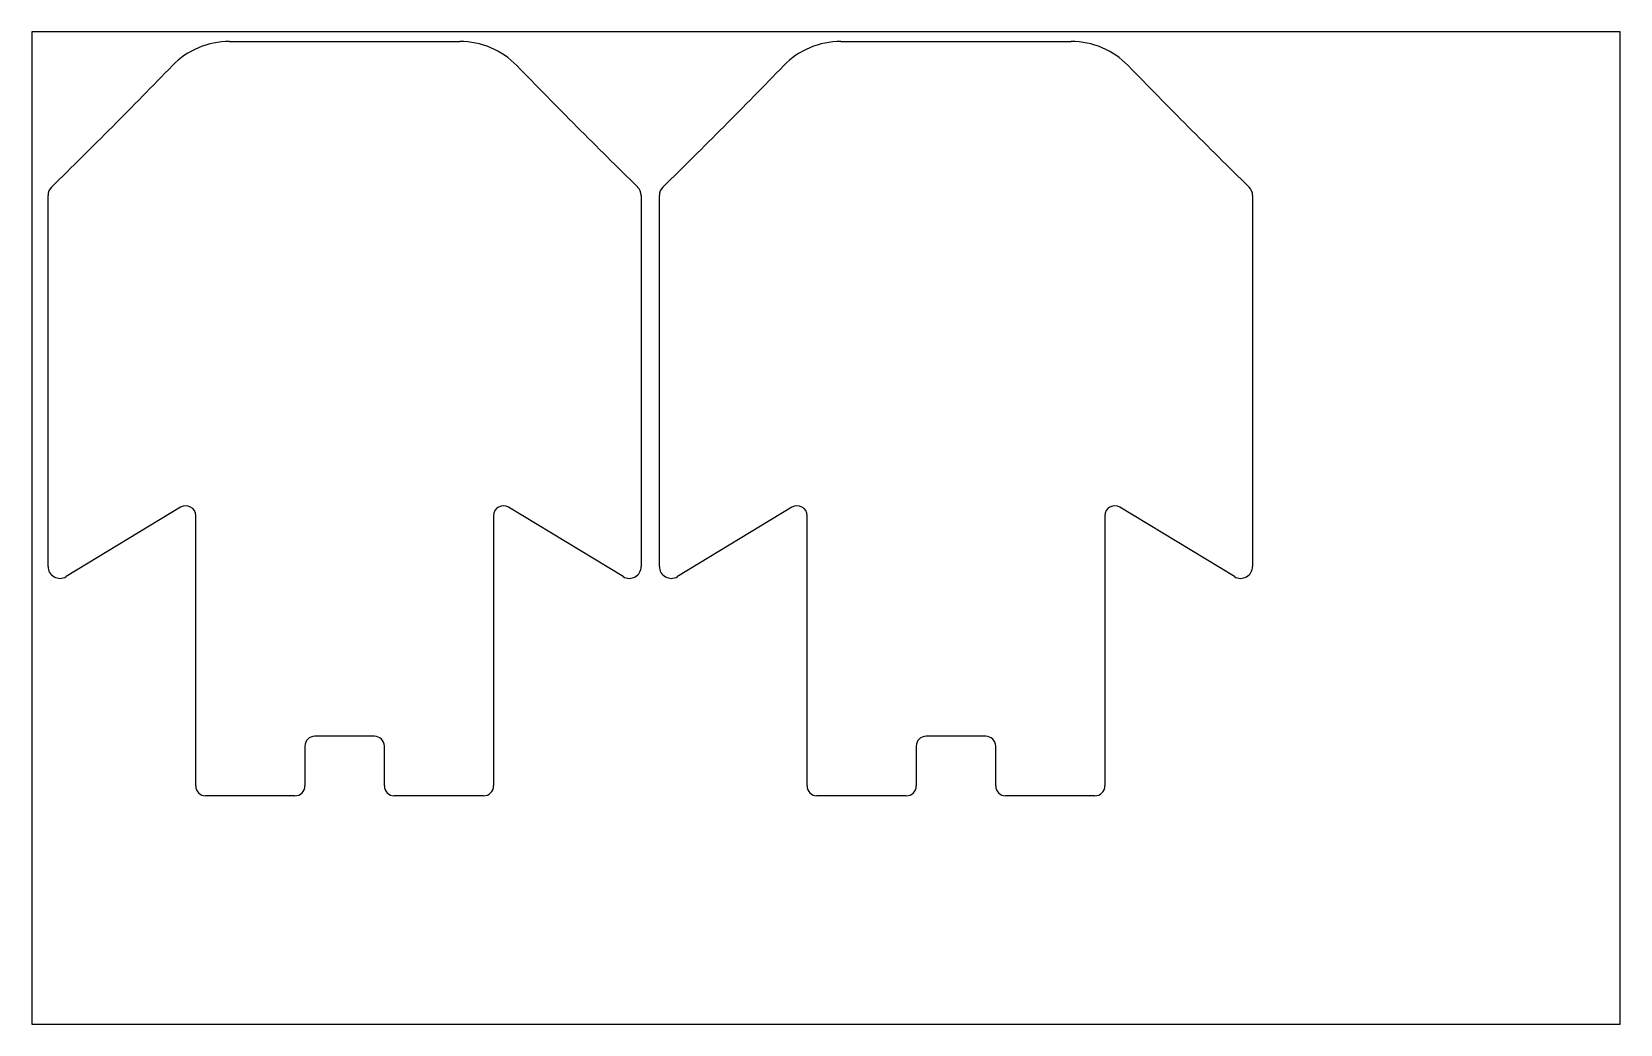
# Model space of a CAD drawing. Extents: x 2497 to 4272, y -3499 to -1818.
# Drawn here: x 3472 to 4272, y -3499 to -2999 of the extents above; entities that cross this region are included whole.
import ezdxf

# ---------------------------------------------------------------- set-up
doc = ezdxf.new("R2010")
doc.units = 0
doc.layers.add('DEFAULT', color=7, linetype='CONTINUOUS')

msp = doc.modelspace()

# ---------------------------------------------------------------- linework, layer by layer
at = {"layer": 'DEFAULT'}
for p, q in [((4271.77, -2998.7), (3471.77, -2998.7)), ((3471.77, -2998.7), (3471.77, -3498.7)), ((4271.77, -3498.7), (4271.77, -2998.7)), ((3571.31, -3003.6), (3687.36, -3003.6)), ((3879.21, -3003.6), (3995.25, -3003.6)), ((3479.95, -3268.06), (3479.95, -3081.21)), ((3778.72, -3081.21), (3778.72, -3268.06)), ((3787.84, -3268.06), (3787.84, -3081.21)), ((4086.62, -3081.21), (4086.62, -3268.06)), ((3546.74, -3238.21), (3489.06, -3273.19)), ((3769.61, -3273.19), (3711.93, -3238.21)), ((3854.64, -3238.21), (3796.95, -3273.19)), ((4077.51, -3273.19), (4019.82, -3238.21)), ((3554.34, -3378.6), (3554.34, -3242.48)), ((3704.34, -3242.48), (3704.34, -3378.6)), ((3862.23, -3378.6), (3862.23, -3242.48)), ((4012.23, -3242.48), (4012.23, -3378.6)), ((3609.34, -3358.6), (3609.34, -3378.6)), ((3644.34, -3353.6), (3614.34, -3353.6)), ((3649.34, -3378.6), (3649.34, -3358.6)), ((3917.23, -3358.6), (3917.23, -3378.6)), ((3952.23, -3353.6), (3922.23, -3353.6)), ((3957.23, -3378.6), (3957.23, -3358.6)), ((3604.34, -3383.6), (3559.34, -3383.6)), ((3699.34, -3383.6), (3654.34, -3383.6)), ((3912.23, -3383.6), (3867.23, -3383.6)), ((4007.23, -3383.6), (3962.23, -3383.6)), ((3471.77, -3498.7), (4271.77, -3498.7))]:
    msp.add_line(p, q, dxfattribs=at)
for centre, radius, start, end in [((3571.31, -3043.6), 40, 90, 135.85921), ((3687.36, -3043.6), 40, 44.14079, 90), ((3879.21, -3043.6), 40, 90, 135.85921), ((3995.25, -3043.6), 40, 44.14079, 90), ((1045.43, -592.37), 3479.75, 314.43827, 315.85921), ((6213.24, -592.37), 3479.75, 224.14079, 225.56173), ((1353.33, -592.37), 3479.75, 314.43827, 315.85921), ((6521.13, -592.37), 3479.75, 224.14079, 225.56173), ((3485.95, -3081.21), 6, 134.43827, 180), ((3772.72, -3081.21), 6, 0, 45.56173), ((3793.84, -3081.21), 6, 134.43827, 180), ((4080.62, -3081.21), 6, 0, 45.56173), ((3549.34, -3242.48), 5, 0, 121.23214), ((3709.34, -3242.48), 5, 58.76786, 180), ((3857.23, -3242.48), 5, 0, 121.23214), ((4017.23, -3242.48), 5, 58.76786, 180), ((3485.95, -3268.06), 6, 180, 301.23214), ((3772.72, -3268.06), 6, 238.76786, 0), ((3793.84, -3268.06), 6, 180, 301.23214), ((4080.62, -3268.06), 6, 238.76786, 0), ((3614.34, -3358.6), 5, 90, 180), ((3644.34, -3358.6), 5, 0, 90), ((3922.23, -3358.6), 5, 90, 180), ((3952.23, -3358.6), 5, 0, 90), ((3559.34, -3378.6), 5, 180, 270), ((3604.34, -3378.6), 5, 270, 0), ((3654.34, -3378.6), 5, 180, 270), ((3699.34, -3378.6), 5, 270, 0), ((3867.23, -3378.6), 5, 180, 270), ((3912.23, -3378.6), 5, 270, 0), ((3962.23, -3378.6), 5, 180, 270), ((4007.23, -3378.6), 5, 270, 0)]:
    msp.add_arc(centre, radius, start, end, dxfattribs=at)

doc.saveas('drawing.dxf')
